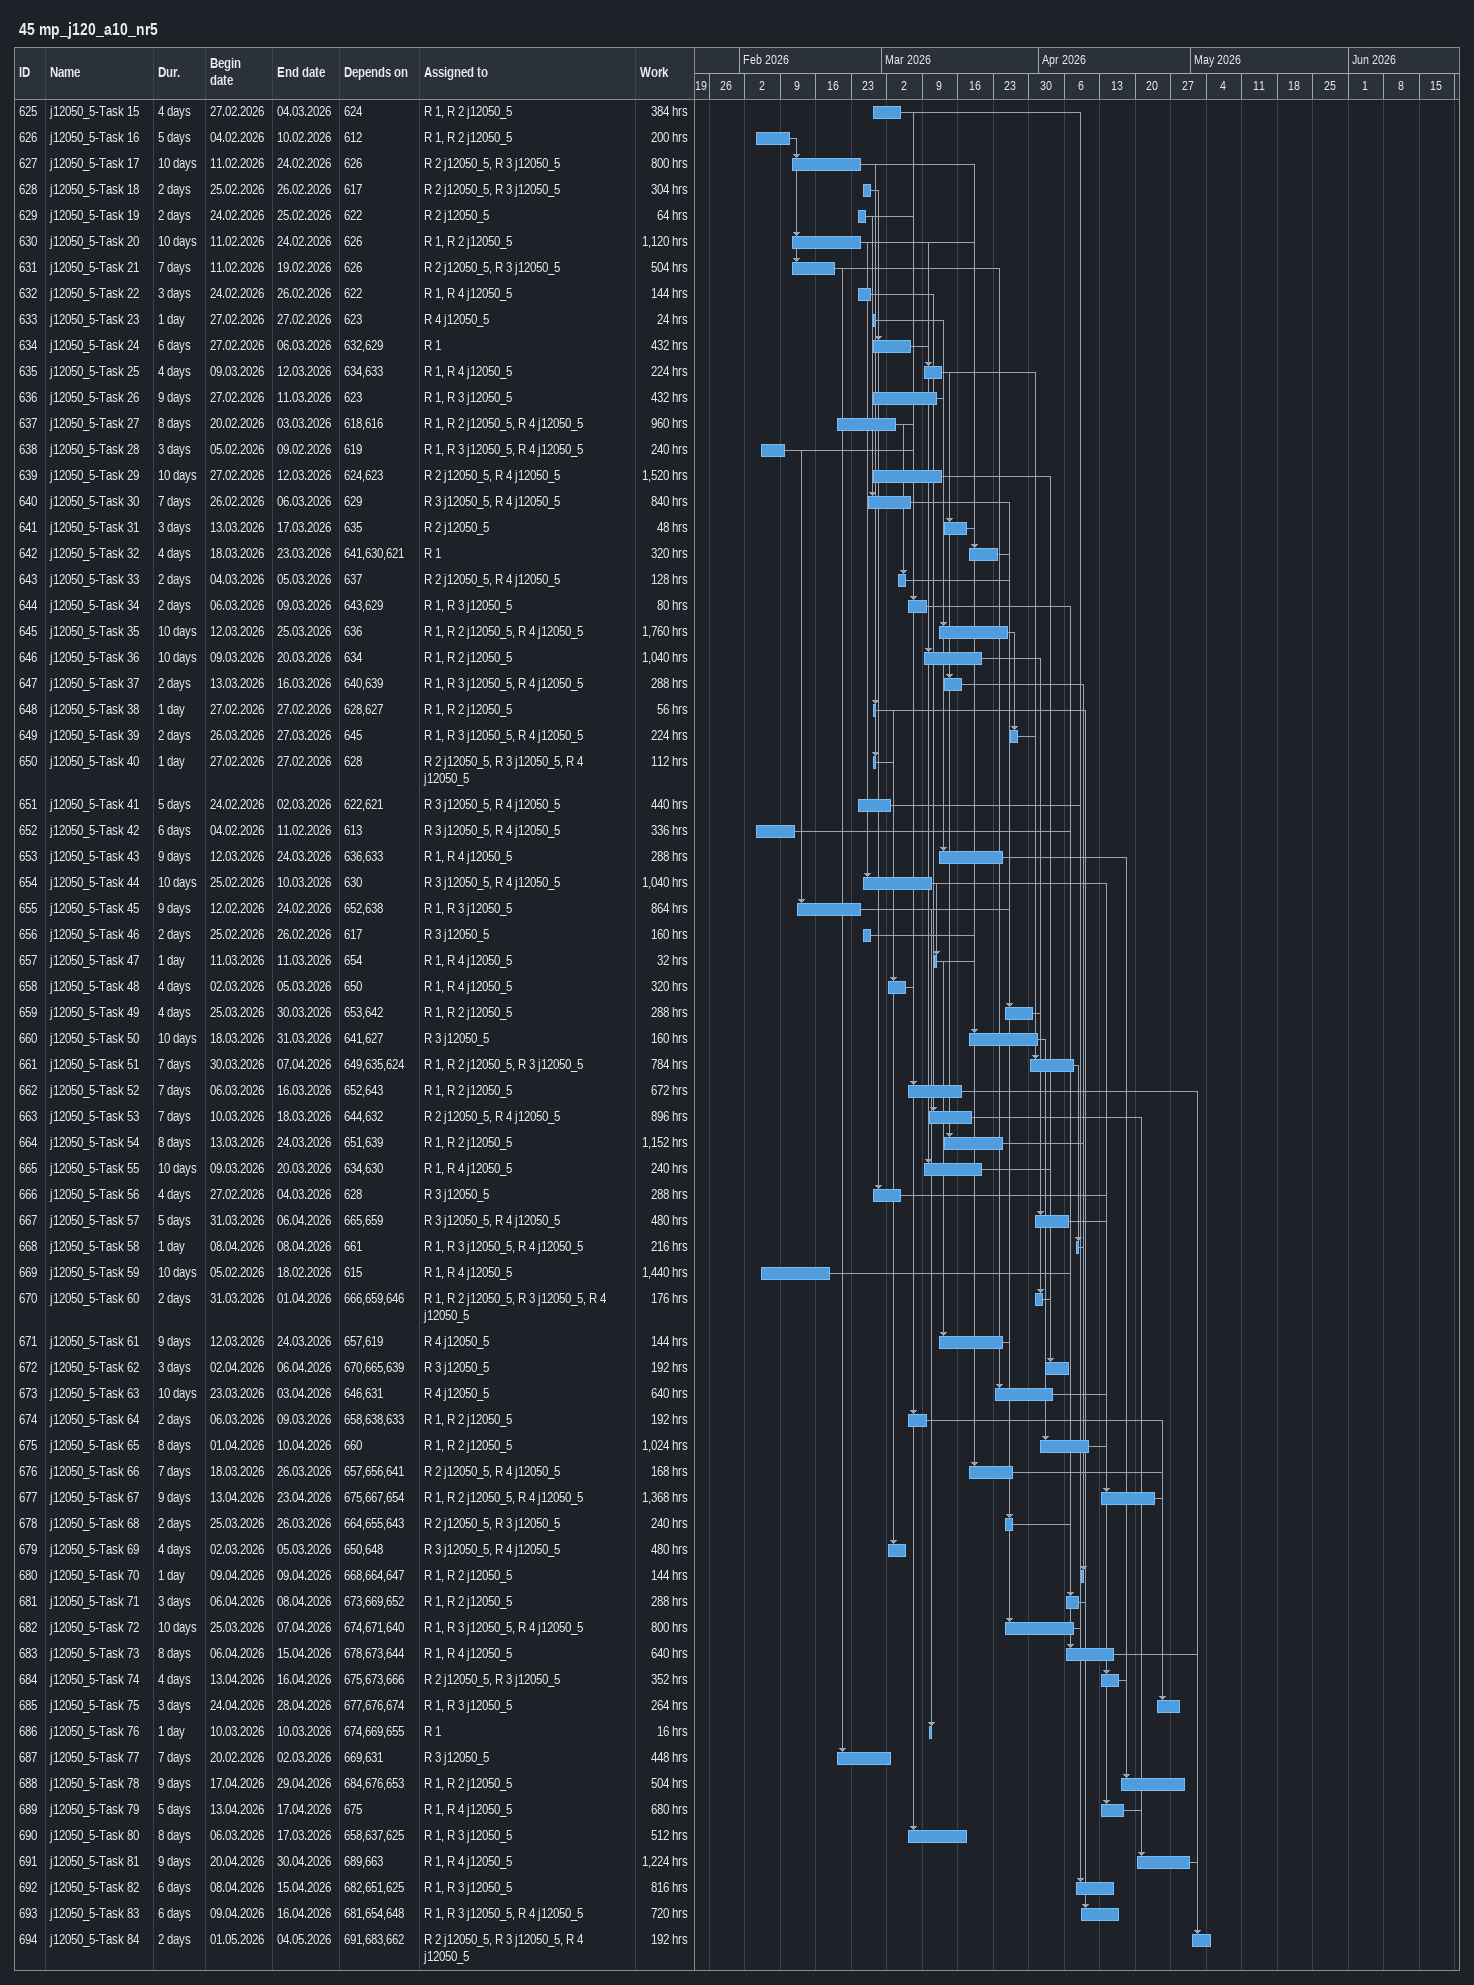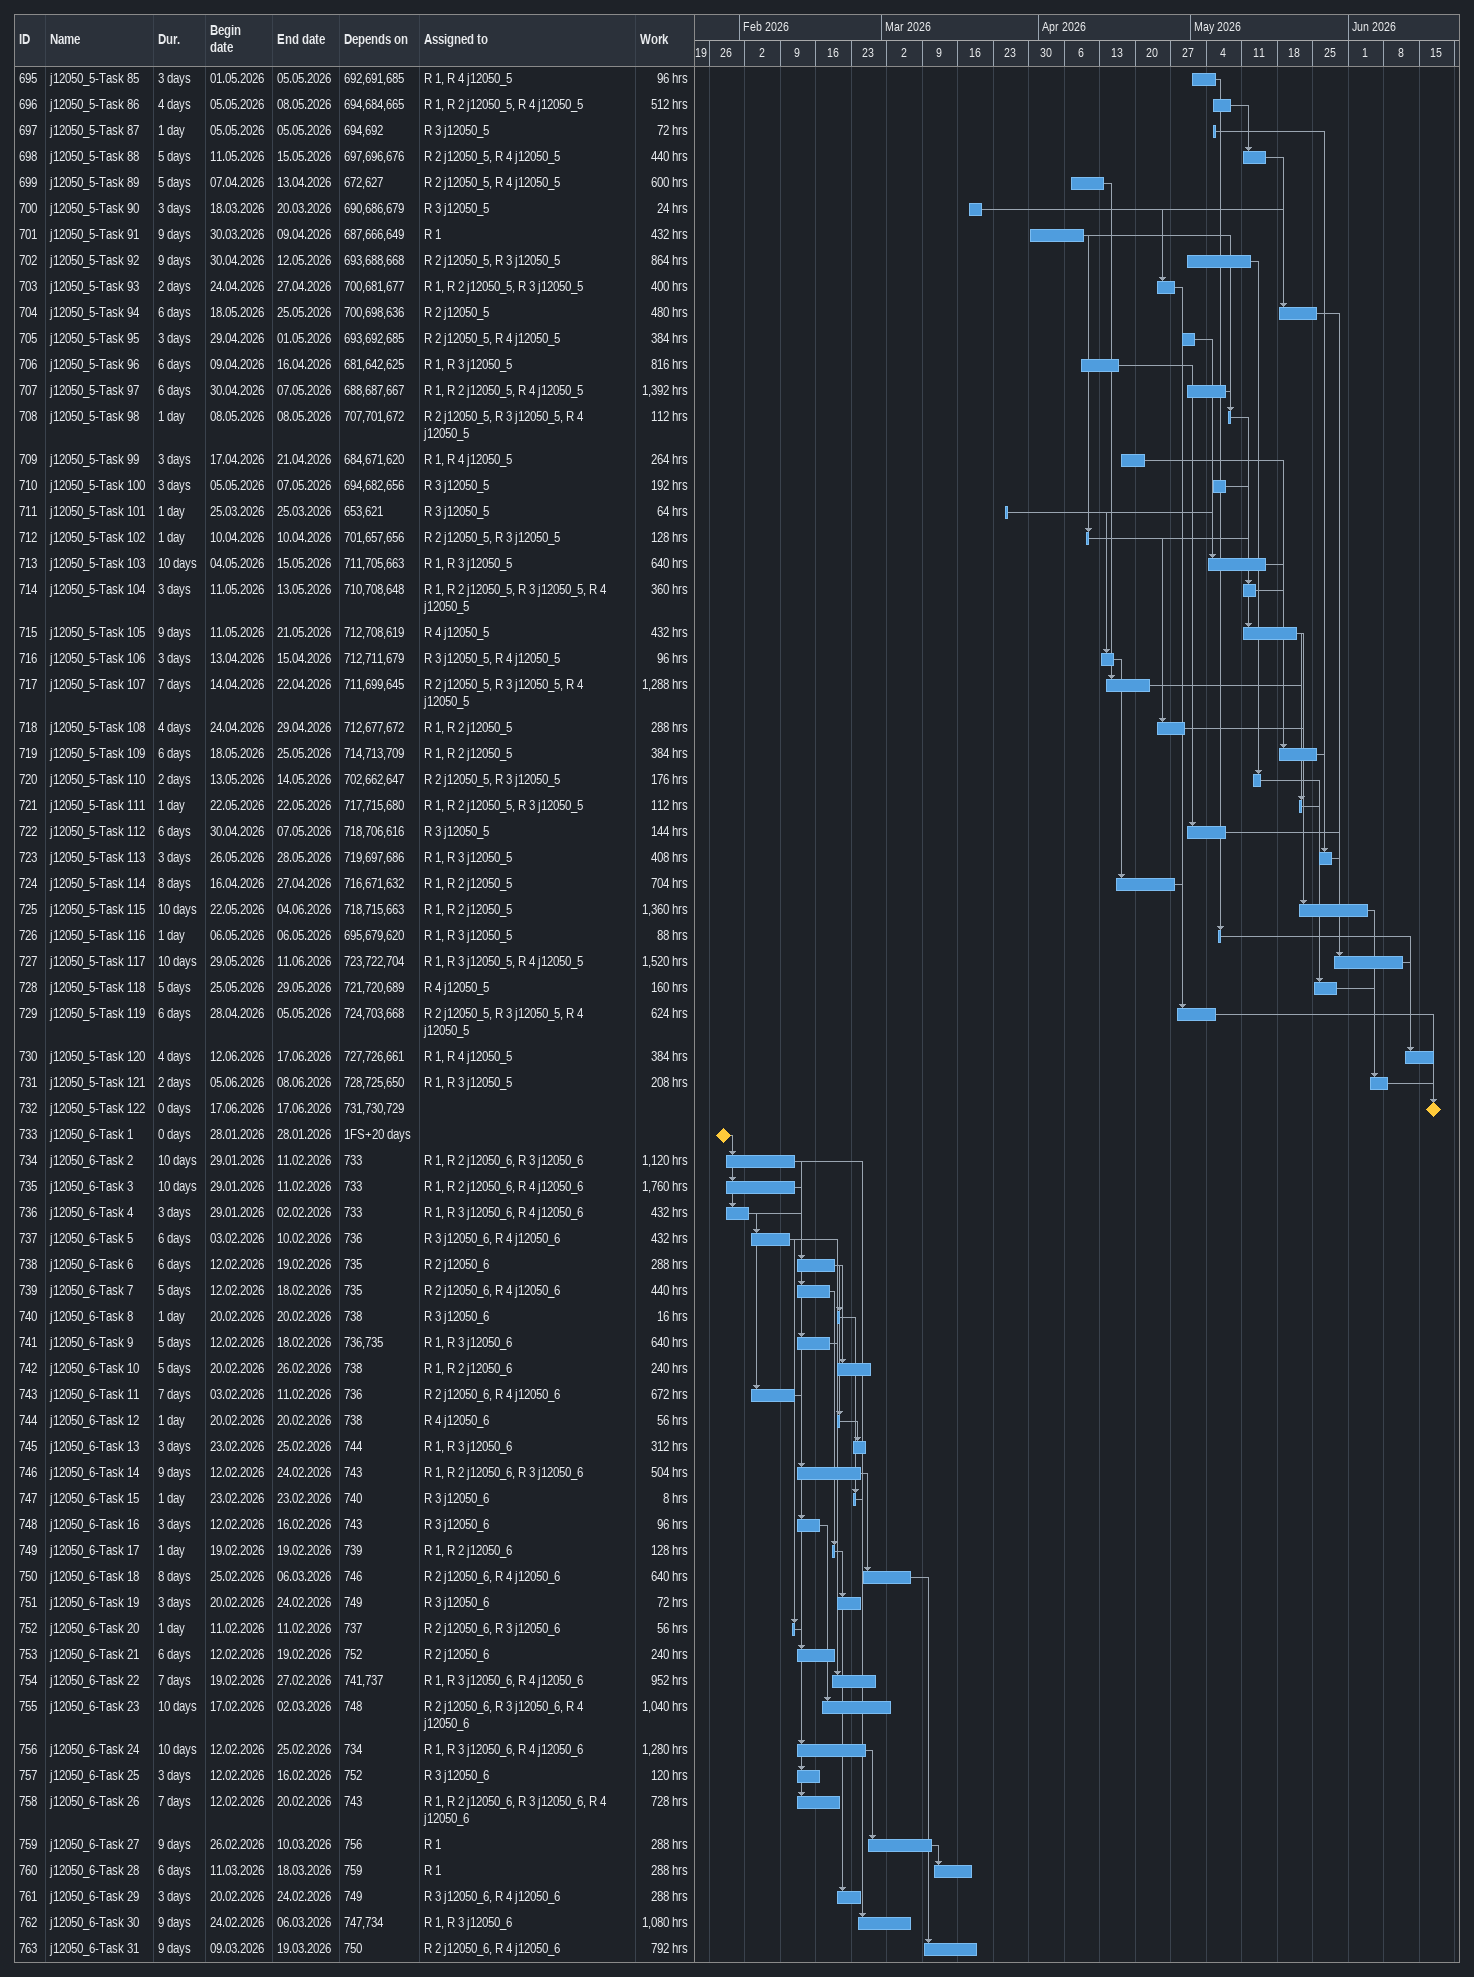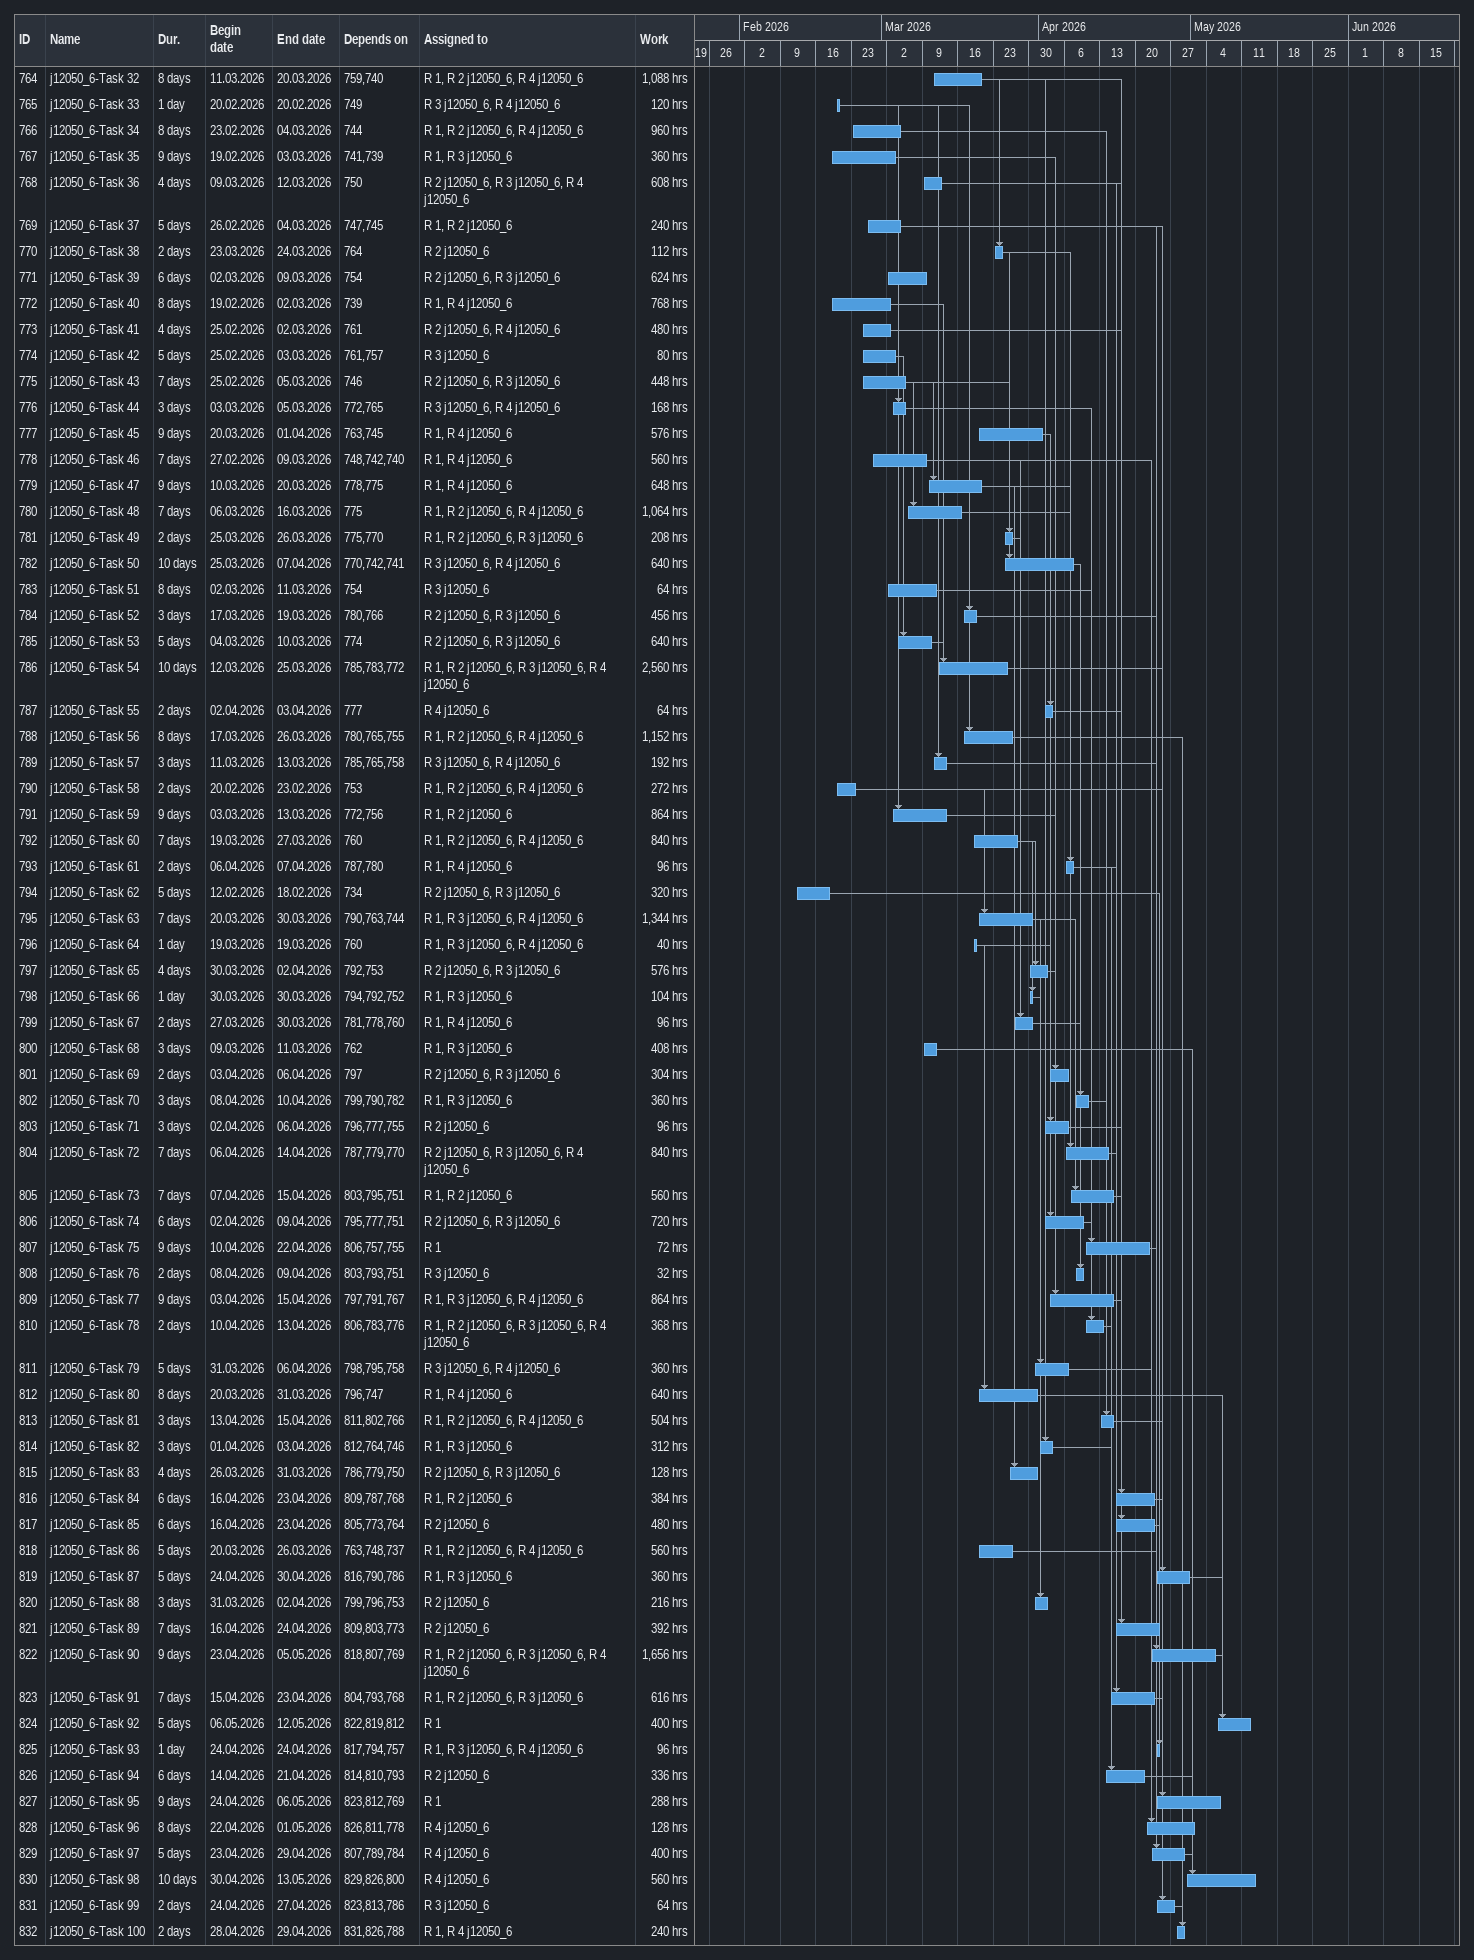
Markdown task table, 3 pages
45 mp_j120_a10_nr5

| ID | Task | Duration | Start | Finish | Predecessors | Resources | Work (h) |
|---|---|---|---|---|---|---|---|
| 625 | j12050_5-Task 15 | 4d | 2026-02-27 | 2026-03-04 | 624 | R 1, R 2 j12050_5 | 384 |
| 626 | j12050_5-Task 16 | 5d | 2026-02-04 | 2026-02-10 | 612 | R 1, R 2 j12050_5 | 200 |
| 627 | j12050_5-Task 17 | 10d | 2026-02-11 | 2026-02-24 | 626 | R 2 j12050_5, R 3 j12050_5 | 800 |
| 628 | j12050_5-Task 18 | 2d | 2026-02-25 | 2026-02-26 | 617 | R 2 j12050_5, R 3 j12050_5 | 304 |
| 629 | j12050_5-Task 19 | 2d | 2026-02-24 | 2026-02-25 | 622 | R 2 j12050_5 | 64 |
| 630 | j12050_5-Task 20 | 10d | 2026-02-11 | 2026-02-24 | 626 | R 1, R 2 j12050_5 | 1120 |
| 631 | j12050_5-Task 21 | 7d | 2026-02-11 | 2026-02-19 | 626 | R 2 j12050_5, R 3 j12050_5 | 504 |
| 632 | j12050_5-Task 22 | 3d | 2026-02-24 | 2026-02-26 | 622 | R 1, R 4 j12050_5 | 144 |
| 633 | j12050_5-Task 23 | 1d | 2026-02-27 | 2026-02-27 | 623 | R 4 j12050_5 | 24 |
| 634 | j12050_5-Task 24 | 6d | 2026-02-27 | 2026-03-06 | 632, 629 | R 1 | 432 |
| 635 | j12050_5-Task 25 | 4d | 2026-03-09 | 2026-03-12 | 634, 633 | R 1, R 4 j12050_5 | 224 |
| 636 | j12050_5-Task 26 | 9d | 2026-02-27 | 2026-03-11 | 623 | R 1, R 3 j12050_5 | 432 |
| 637 | j12050_5-Task 27 | 8d | 2026-02-20 | 2026-03-03 | 618, 616 | R 1, R 2 j12050_5, R 4 j12050_5 | 960 |
| 638 | j12050_5-Task 28 | 3d | 2026-02-05 | 2026-02-09 | 619 | R 1, R 3 j12050_5, R 4 j12050_5 | 240 |
| 639 | j12050_5-Task 29 | 10d | 2026-02-27 | 2026-03-12 | 624, 623 | R 2 j12050_5, R 4 j12050_5 | 1520 |
| 640 | j12050_5-Task 30 | 7d | 2026-02-26 | 2026-03-06 | 629 | R 3 j12050_5, R 4 j12050_5 | 840 |
| 641 | j12050_5-Task 31 | 3d | 2026-03-13 | 2026-03-17 | 635 | R 2 j12050_5 | 48 |
| 642 | j12050_5-Task 32 | 4d | 2026-03-18 | 2026-03-23 | 641, 630, 621 | R 1 | 320 |
| 643 | j12050_5-Task 33 | 2d | 2026-03-04 | 2026-03-05 | 637 | R 2 j12050_5, R 4 j12050_5 | 128 |
| 644 | j12050_5-Task 34 | 2d | 2026-03-06 | 2026-03-09 | 643, 629 | R 1, R 3 j12050_5 | 80 |
| 645 | j12050_5-Task 35 | 10d | 2026-03-12 | 2026-03-25 | 636 | R 1, R 2 j12050_5, R 4 j12050_5 | 1760 |
| 646 | j12050_5-Task 36 | 10d | 2026-03-09 | 2026-03-20 | 634 | R 1, R 2 j12050_5 | 1040 |
| 647 | j12050_5-Task 37 | 2d | 2026-03-13 | 2026-03-16 | 640, 639 | R 1, R 3 j12050_5, R 4 j12050_5 | 288 |
| 648 | j12050_5-Task 38 | 1d | 2026-02-27 | 2026-02-27 | 628, 627 | R 1, R 2 j12050_5 | 56 |
| 649 | j12050_5-Task 39 | 2d | 2026-03-26 | 2026-03-27 | 645 | R 1, R 3 j12050_5, R 4 j12050_5 | 224 |
| 650 | j12050_5-Task 40 | 1d | 2026-02-27 | 2026-02-27 | 628 | R 2 j12050_5, R 3 j12050_5, R 4 j12050_5 | 112 |
| 651 | j12050_5-Task 41 | 5d | 2026-02-24 | 2026-03-02 | 622, 621 | R 3 j12050_5, R 4 j12050_5 | 440 |
| 652 | j12050_5-Task 42 | 6d | 2026-02-04 | 2026-02-11 | 613 | R 3 j12050_5, R 4 j12050_5 | 336 |
| 653 | j12050_5-Task 43 | 9d | 2026-03-12 | 2026-03-24 | 636, 633 | R 1, R 4 j12050_5 | 288 |
| 654 | j12050_5-Task 44 | 10d | 2026-02-25 | 2026-03-10 | 630 | R 3 j12050_5, R 4 j12050_5 | 1040 |
| 655 | j12050_5-Task 45 | 9d | 2026-02-12 | 2026-02-24 | 652, 638 | R 1, R 3 j12050_5 | 864 |
| 656 | j12050_5-Task 46 | 2d | 2026-02-25 | 2026-02-26 | 617 | R 3 j12050_5 | 160 |
| 657 | j12050_5-Task 47 | 1d | 2026-03-11 | 2026-03-11 | 654 | R 1, R 4 j12050_5 | 32 |
| 658 | j12050_5-Task 48 | 4d | 2026-03-02 | 2026-03-05 | 650 | R 1, R 4 j12050_5 | 320 |
| 659 | j12050_5-Task 49 | 4d | 2026-03-25 | 2026-03-30 | 653, 642 | R 1, R 2 j12050_5 | 288 |
| 660 | j12050_5-Task 50 | 10d | 2026-03-18 | 2026-03-31 | 641, 627 | R 3 j12050_5 | 160 |
| 661 | j12050_5-Task 51 | 7d | 2026-03-30 | 2026-04-07 | 649, 635, 624 | R 1, R 2 j12050_5, R 3 j12050_5 | 784 |
| 662 | j12050_5-Task 52 | 7d | 2026-03-06 | 2026-03-16 | 652, 643 | R 1, R 2 j12050_5 | 672 |
| 663 | j12050_5-Task 53 | 7d | 2026-03-10 | 2026-03-18 | 644, 632 | R 2 j12050_5, R 4 j12050_5 | 896 |
| 664 | j12050_5-Task 54 | 8d | 2026-03-13 | 2026-03-24 | 651, 639 | R 1, R 2 j12050_5 | 1152 |
| 665 | j12050_5-Task 55 | 10d | 2026-03-09 | 2026-03-20 | 634, 630 | R 1, R 4 j12050_5 | 240 |
| 666 | j12050_5-Task 56 | 4d | 2026-02-27 | 2026-03-04 | 628 | R 3 j12050_5 | 288 |
| 667 | j12050_5-Task 57 | 5d | 2026-03-31 | 2026-04-06 | 665, 659 | R 3 j12050_5, R 4 j12050_5 | 480 |
| 668 | j12050_5-Task 58 | 1d | 2026-04-08 | 2026-04-08 | 661 | R 1, R 3 j12050_5, R 4 j12050_5 | 216 |
| 669 | j12050_5-Task 59 | 10d | 2026-02-05 | 2026-02-18 | 615 | R 1, R 4 j12050_5 | 1440 |
| 670 | j12050_5-Task 60 | 2d | 2026-03-31 | 2026-04-01 | 666, 659, 646 | R 1, R 2 j12050_5, R 3 j12050_5, R 4 j12050_5 | 176 |
| 671 | j12050_5-Task 61 | 9d | 2026-03-12 | 2026-03-24 | 657, 619 | R 4 j12050_5 | 144 |
| 672 | j12050_5-Task 62 | 3d | 2026-04-02 | 2026-04-06 | 670, 665, 639 | R 3 j12050_5 | 192 |
| 673 | j12050_5-Task 63 | 10d | 2026-03-23 | 2026-04-03 | 646, 631 | R 4 j12050_5 | 640 |
| 674 | j12050_5-Task 64 | 2d | 2026-03-06 | 2026-03-09 | 658, 638, 633 | R 1, R 2 j12050_5 | 192 |
| 675 | j12050_5-Task 65 | 8d | 2026-04-01 | 2026-04-10 | 660 | R 1, R 2 j12050_5 | 1024 |
| 676 | j12050_5-Task 66 | 7d | 2026-03-18 | 2026-03-26 | 657, 656, 641 | R 2 j12050_5, R 4 j12050_5 | 168 |
| 677 | j12050_5-Task 67 | 9d | 2026-04-13 | 2026-04-23 | 675, 667, 654 | R 1, R 2 j12050_5, R 4 j12050_5 | 1368 |
| 678 | j12050_5-Task 68 | 2d | 2026-03-25 | 2026-03-26 | 664, 655, 643 | R 2 j12050_5, R 3 j12050_5 | 240 |
| 679 | j12050_5-Task 69 | 4d | 2026-03-02 | 2026-03-05 | 650, 648 | R 3 j12050_5, R 4 j12050_5 | 480 |
| 680 | j12050_5-Task 70 | 1d | 2026-04-09 | 2026-04-09 | 668, 664, 647 | R 1, R 2 j12050_5 | 144 |
| 681 | j12050_5-Task 71 | 3d | 2026-04-06 | 2026-04-08 | 673, 669, 652 | R 1, R 2 j12050_5 | 288 |
| 682 | j12050_5-Task 72 | 10d | 2026-03-25 | 2026-04-07 | 674, 671, 640 | R 1, R 3 j12050_5, R 4 j12050_5 | 800 |
| 683 | j12050_5-Task 73 | 8d | 2026-04-06 | 2026-04-15 | 678, 673, 644 | R 1, R 4 j12050_5 | 640 |
| 684 | j12050_5-Task 74 | 4d | 2026-04-13 | 2026-04-16 | 675, 673, 666 | R 2 j12050_5, R 3 j12050_5 | 352 |
| 685 | j12050_5-Task 75 | 3d | 2026-04-24 | 2026-04-28 | 677, 676, 674 | R 1, R 3 j12050_5 | 264 |
| 686 | j12050_5-Task 76 | 1d | 2026-03-10 | 2026-03-10 | 674, 669, 655 | R 1 | 16 |
| 687 | j12050_5-Task 77 | 7d | 2026-02-20 | 2026-03-02 | 669, 631 | R 3 j12050_5 | 448 |
| 688 | j12050_5-Task 78 | 9d | 2026-04-17 | 2026-04-29 | 684, 676, 653 | R 1, R 2 j12050_5 | 504 |
| 689 | j12050_5-Task 79 | 5d | 2026-04-13 | 2026-04-17 | 675 | R 1, R 4 j12050_5 | 680 |
| 690 | j12050_5-Task 80 | 8d | 2026-03-06 | 2026-03-17 | 658, 637, 625 | R 1, R 3 j12050_5 | 512 |
| 691 | j12050_5-Task 81 | 9d | 2026-04-20 | 2026-04-30 | 689, 663 | R 1, R 4 j12050_5 | 1224 |
| 692 | j12050_5-Task 82 | 6d | 2026-04-08 | 2026-04-15 | 682, 651, 625 | R 1, R 3 j12050_5 | 816 |
| 693 | j12050_5-Task 83 | 6d | 2026-04-09 | 2026-04-16 | 681, 654, 648 | R 1, R 3 j12050_5, R 4 j12050_5 | 720 |
| 694 | j12050_5-Task 84 | 2d | 2026-05-01 | 2026-05-04 | 691, 683, 662 | R 2 j12050_5, R 3 j12050_5, R 4 j12050_5 | 192 |
| 695 | j12050_5-Task 85 | 3d | 2026-05-01 | 2026-05-05 | 692, 691, 685 | R 1, R 4 j12050_5 | 96 |
| 696 | j12050_5-Task 86 | 4d | 2026-05-05 | 2026-05-08 | 694, 684, 665 | R 1, R 2 j12050_5, R 4 j12050_5 | 512 |
| 697 | j12050_5-Task 87 | 1d | 2026-05-05 | 2026-05-05 | 694, 692 | R 3 j12050_5 | 72 |
| 698 | j12050_5-Task 88 | 5d | 2026-05-11 | 2026-05-15 | 697, 696, 676 | R 2 j12050_5, R 4 j12050_5 | 440 |
| 699 | j12050_5-Task 89 | 5d | 2026-04-07 | 2026-04-13 | 672, 627 | R 2 j12050_5, R 4 j12050_5 | 600 |
| 700 | j12050_5-Task 90 | 3d | 2026-03-18 | 2026-03-20 | 690, 686, 679 | R 3 j12050_5 | 24 |
| 701 | j12050_5-Task 91 | 9d | 2026-03-30 | 2026-04-09 | 687, 666, 649 | R 1 | 432 |
| 702 | j12050_5-Task 92 | 9d | 2026-04-30 | 2026-05-12 | 693, 688, 668 | R 2 j12050_5, R 3 j12050_5 | 864 |
| 703 | j12050_5-Task 93 | 2d | 2026-04-24 | 2026-04-27 | 700, 681, 677 | R 1, R 2 j12050_5, R 3 j12050_5 | 400 |
| 704 | j12050_5-Task 94 | 6d | 2026-05-18 | 2026-05-25 | 700, 698, 636 | R 2 j12050_5 | 480 |
| 705 | j12050_5-Task 95 | 3d | 2026-04-29 | 2026-05-01 | 693, 692, 685 | R 2 j12050_5, R 4 j12050_5 | 384 |
| 706 | j12050_5-Task 96 | 6d | 2026-04-09 | 2026-04-16 | 681, 642, 625 | R 1, R 3 j12050_5 | 816 |
| 707 | j12050_5-Task 97 | 6d | 2026-04-30 | 2026-05-07 | 688, 687, 667 | R 1, R 2 j12050_5, R 4 j12050_5 | 1392 |
| 708 | j12050_5-Task 98 | 1d | 2026-05-08 | 2026-05-08 | 707, 701, 672 | R 2 j12050_5, R 3 j12050_5, R 4 j12050_5 | 112 |
| 709 | j12050_5-Task 99 | 3d | 2026-04-17 | 2026-04-21 | 684, 671, 620 | R 1, R 4 j12050_5 | 264 |
| 710 | j12050_5-Task 100 | 3d | 2026-05-05 | 2026-05-07 | 694, 682, 656 | R 3 j12050_5 | 192 |
| 711 | j12050_5-Task 101 | 1d | 2026-03-25 | 2026-03-25 | 653, 621 | R 3 j12050_5 | 64 |
| 712 | j12050_5-Task 102 | 1d | 2026-04-10 | 2026-04-10 | 701, 657, 656 | R 2 j12050_5, R 3 j12050_5 | 128 |
| 713 | j12050_5-Task 103 | 10d | 2026-05-04 | 2026-05-15 | 711, 705, 663 | R 1, R 3 j12050_5 | 640 |
| 714 | j12050_5-Task 104 | 3d | 2026-05-11 | 2026-05-13 | 710, 708, 648 | R 1, R 2 j12050_5, R 3 j12050_5, R 4 j12050_5 | 360 |
| 715 | j12050_5-Task 105 | 9d | 2026-05-11 | 2026-05-21 | 712, 708, 619 | R 4 j12050_5 | 432 |
| 716 | j12050_5-Task 106 | 3d | 2026-04-13 | 2026-04-15 | 712, 711, 679 | R 3 j12050_5, R 4 j12050_5 | 96 |
| 717 | j12050_5-Task 107 | 7d | 2026-04-14 | 2026-04-22 | 711, 699, 645 | R 2 j12050_5, R 3 j12050_5, R 4 j12050_5 | 1288 |
| 718 | j12050_5-Task 108 | 4d | 2026-04-24 | 2026-04-29 | 712, 677, 672 | R 1, R 2 j12050_5 | 288 |
| 719 | j12050_5-Task 109 | 6d | 2026-05-18 | 2026-05-25 | 714, 713, 709 | R 1, R 2 j12050_5 | 384 |
| 720 | j12050_5-Task 110 | 2d | 2026-05-13 | 2026-05-14 | 702, 662, 647 | R 2 j12050_5, R 3 j12050_5 | 176 |
| 721 | j12050_5-Task 111 | 1d | 2026-05-22 | 2026-05-22 | 717, 715, 680 | R 1, R 2 j12050_5, R 3 j12050_5 | 112 |
| 722 | j12050_5-Task 112 | 6d | 2026-04-30 | 2026-05-07 | 718, 706, 616 | R 3 j12050_5 | 144 |
| 723 | j12050_5-Task 113 | 3d | 2026-05-26 | 2026-05-28 | 719, 697, 686 | R 1, R 3 j12050_5 | 408 |
| 724 | j12050_5-Task 114 | 8d | 2026-04-16 | 2026-04-27 | 716, 671, 632 | R 1, R 2 j12050_5 | 704 |
| 725 | j12050_5-Task 115 | 10d | 2026-05-22 | 2026-06-04 | 718, 715, 663 | R 1, R 2 j12050_5 | 1360 |
| 726 | j12050_5-Task 116 | 1d | 2026-05-06 | 2026-05-06 | 695, 679, 620 | R 1, R 3 j12050_5 | 88 |
| 727 | j12050_5-Task 117 | 10d | 2026-05-29 | 2026-06-11 | 723, 722, 704 | R 1, R 3 j12050_5, R 4 j12050_5 | 1520 |
| 728 | j12050_5-Task 118 | 5d | 2026-05-25 | 2026-05-29 | 721, 720, 689 | R 4 j12050_5 | 160 |
| 729 | j12050_5-Task 119 | 6d | 2026-04-28 | 2026-05-05 | 724, 703, 668 | R 2 j12050_5, R 3 j12050_5, R 4 j12050_5 | 624 |
| 730 | j12050_5-Task 120 | 4d | 2026-06-12 | 2026-06-17 | 727, 726, 661 | R 1, R 4 j12050_5 | 384 |
| 731 | j12050_5-Task 121 | 2d | 2026-06-05 | 2026-06-08 | 728, 725, 650 | R 1, R 3 j12050_5 | 208 |
| 732 | j12050_5-Task 122 | 0d | 2026-06-17 | 2026-06-17 | 731, 730, 729 |  |  |
| 733 | j12050_6-Task 1 | 0d | 2026-01-28 | 2026-01-28 | 1FS+20d |  |  |
| 734 | j12050_6-Task 2 | 10d | 2026-01-29 | 2026-02-11 | 733 | R 1, R 2 j12050_6, R 3 j12050_6 | 1120 |
| 735 | j12050_6-Task 3 | 10d | 2026-01-29 | 2026-02-11 | 733 | R 1, R 2 j12050_6, R 4 j12050_6 | 1760 |
| 736 | j12050_6-Task 4 | 3d | 2026-01-29 | 2026-02-02 | 733 | R 1, R 3 j12050_6, R 4 j12050_6 | 432 |
| 737 | j12050_6-Task 5 | 6d | 2026-02-03 | 2026-02-10 | 736 | R 3 j12050_6, R 4 j12050_6 | 432 |
| 738 | j12050_6-Task 6 | 6d | 2026-02-12 | 2026-02-19 | 735 | R 2 j12050_6 | 288 |
| 739 | j12050_6-Task 7 | 5d | 2026-02-12 | 2026-02-18 | 735 | R 2 j12050_6, R 4 j12050_6 | 440 |
| 740 | j12050_6-Task 8 | 1d | 2026-02-20 | 2026-02-20 | 738 | R 3 j12050_6 | 16 |
| 741 | j12050_6-Task 9 | 5d | 2026-02-12 | 2026-02-18 | 736, 735 | R 1, R 3 j12050_6 | 640 |
| 742 | j12050_6-Task 10 | 5d | 2026-02-20 | 2026-02-26 | 738 | R 1, R 2 j12050_6 | 240 |
| 743 | j12050_6-Task 11 | 7d | 2026-02-03 | 2026-02-11 | 736 | R 2 j12050_6, R 4 j12050_6 | 672 |
| 744 | j12050_6-Task 12 | 1d | 2026-02-20 | 2026-02-20 | 738 | R 4 j12050_6 | 56 |
| 745 | j12050_6-Task 13 | 3d | 2026-02-23 | 2026-02-25 | 744 | R 1, R 3 j12050_6 | 312 |
| 746 | j12050_6-Task 14 | 9d | 2026-02-12 | 2026-02-24 | 743 | R 1, R 2 j12050_6, R 3 j12050_6 | 504 |
| 747 | j12050_6-Task 15 | 1d | 2026-02-23 | 2026-02-23 | 740 | R 3 j12050_6 | 8 |
| 748 | j12050_6-Task 16 | 3d | 2026-02-12 | 2026-02-16 | 743 | R 3 j12050_6 | 96 |
| 749 | j12050_6-Task 17 | 1d | 2026-02-19 | 2026-02-19 | 739 | R 1, R 2 j12050_6 | 128 |
| 750 | j12050_6-Task 18 | 8d | 2026-02-25 | 2026-03-06 | 746 | R 2 j12050_6, R 4 j12050_6 | 640 |
| 751 | j12050_6-Task 19 | 3d | 2026-02-20 | 2026-02-24 | 749 | R 3 j12050_6 | 72 |
| 752 | j12050_6-Task 20 | 1d | 2026-02-11 | 2026-02-11 | 737 | R 2 j12050_6, R 3 j12050_6 | 56 |
| 753 | j12050_6-Task 21 | 6d | 2026-02-12 | 2026-02-19 | 752 | R 2 j12050_6 | 240 |
| 754 | j12050_6-Task 22 | 7d | 2026-02-19 | 2026-02-27 | 741, 737 | R 1, R 3 j12050_6, R 4 j12050_6 | 952 |
| 755 | j12050_6-Task 23 | 10d | 2026-02-17 | 2026-03-02 | 748 | R 2 j12050_6, R 3 j12050_6, R 4 j12050_6 | 1040 |
| 756 | j12050_6-Task 24 | 10d | 2026-02-12 | 2026-02-25 | 734 | R 1, R 3 j12050_6, R 4 j12050_6 | 1280 |
| 757 | j12050_6-Task 25 | 3d | 2026-02-12 | 2026-02-16 | 752 | R 3 j12050_6 | 120 |
| 758 | j12050_6-Task 26 | 7d | 2026-02-12 | 2026-02-20 | 743 | R 1, R 2 j12050_6, R 3 j12050_6, R 4 j12050_6 | 728 |
| 759 | j12050_6-Task 27 | 9d | 2026-02-26 | 2026-03-10 | 756 | R 1 | 288 |
| 760 | j12050_6-Task 28 | 6d | 2026-03-11 | 2026-03-18 | 759 | R 1 | 288 |
| 761 | j12050_6-Task 29 | 3d | 2026-02-20 | 2026-02-24 | 749 | R 3 j12050_6, R 4 j12050_6 | 288 |
| 762 | j12050_6-Task 30 | 9d | 2026-02-24 | 2026-03-06 | 747, 734 | R 1, R 3 j12050_6 | 1080 |
| 763 | j12050_6-Task 31 | 9d | 2026-03-09 | 2026-03-19 | 750 | R 2 j12050_6, R 4 j12050_6 | 792 |
| 764 | j12050_6-Task 32 | 8d | 2026-03-11 | 2026-03-20 | 759, 740 | R 1, R 2 j12050_6, R 4 j12050_6 | 1088 |
| 765 | j12050_6-Task 33 | 1d | 2026-02-20 | 2026-02-20 | 749 | R 3 j12050_6, R 4 j12050_6 | 120 |
| 766 | j12050_6-Task 34 | 8d | 2026-02-23 | 2026-03-04 | 744 | R 1, R 2 j12050_6, R 4 j12050_6 | 960 |
| 767 | j12050_6-Task 35 | 9d | 2026-02-19 | 2026-03-03 | 741, 739 | R 1, R 3 j12050_6 | 360 |
| 768 | j12050_6-Task 36 | 4d | 2026-03-09 | 2026-03-12 | 750 | R 2 j12050_6, R 3 j12050_6, R 4 j12050_6 | 608 |
| 769 | j12050_6-Task 37 | 5d | 2026-02-26 | 2026-03-04 | 747, 745 | R 1, R 2 j12050_6 | 240 |
| 770 | j12050_6-Task 38 | 2d | 2026-03-23 | 2026-03-24 | 764 | R 2 j12050_6 | 112 |
| 771 | j12050_6-Task 39 | 6d | 2026-03-02 | 2026-03-09 | 754 | R 2 j12050_6, R 3 j12050_6 | 624 |
| 772 | j12050_6-Task 40 | 8d | 2026-02-19 | 2026-03-02 | 739 | R 1, R 4 j12050_6 | 768 |
| 773 | j12050_6-Task 41 | 4d | 2026-02-25 | 2026-03-02 | 761 | R 2 j12050_6, R 4 j12050_6 | 480 |
| 774 | j12050_6-Task 42 | 5d | 2026-02-25 | 2026-03-03 | 761, 757 | R 3 j12050_6 | 80 |
| 775 | j12050_6-Task 43 | 7d | 2026-02-25 | 2026-03-05 | 746 | R 2 j12050_6, R 3 j12050_6 | 448 |
| 776 | j12050_6-Task 44 | 3d | 2026-03-03 | 2026-03-05 | 772, 765 | R 3 j12050_6, R 4 j12050_6 | 168 |
| 777 | j12050_6-Task 45 | 9d | 2026-03-20 | 2026-04-01 | 763, 745 | R 1, R 4 j12050_6 | 576 |
| 778 | j12050_6-Task 46 | 7d | 2026-02-27 | 2026-03-09 | 748, 742, 740 | R 1, R 4 j12050_6 | 560 |
| 779 | j12050_6-Task 47 | 9d | 2026-03-10 | 2026-03-20 | 778, 775 | R 1, R 4 j12050_6 | 648 |
| 780 | j12050_6-Task 48 | 7d | 2026-03-06 | 2026-03-16 | 775 | R 1, R 2 j12050_6, R 4 j12050_6 | 1064 |
| 781 | j12050_6-Task 49 | 2d | 2026-03-25 | 2026-03-26 | 775, 770 | R 1, R 2 j12050_6, R 3 j12050_6 | 208 |
| 782 | j12050_6-Task 50 | 10d | 2026-03-25 | 2026-04-07 | 770, 742, 741 | R 3 j12050_6, R 4 j12050_6 | 640 |
| 783 | j12050_6-Task 51 | 8d | 2026-03-02 | 2026-03-11 | 754 | R 3 j12050_6 | 64 |
| 784 | j12050_6-Task 52 | 3d | 2026-03-17 | 2026-03-19 | 780, 766 | R 2 j12050_6, R 3 j12050_6 | 456 |
| 785 | j12050_6-Task 53 | 5d | 2026-03-04 | 2026-03-10 | 774 | R 2 j12050_6, R 3 j12050_6 | 640 |
| 786 | j12050_6-Task 54 | 10d | 2026-03-12 | 2026-03-25 | 785, 783, 772 | R 1, R 2 j12050_6, R 3 j12050_6, R 4 j12050_6 | 2560 |
| 787 | j12050_6-Task 55 | 2d | 2026-04-02 | 2026-04-03 | 777 | R 4 j12050_6 | 64 |
| 788 | j12050_6-Task 56 | 8d | 2026-03-17 | 2026-03-26 | 780, 765, 755 | R 1, R 2 j12050_6, R 4 j12050_6 | 1152 |
| 789 | j12050_6-Task 57 | 3d | 2026-03-11 | 2026-03-13 | 785, 765, 758 | R 3 j12050_6, R 4 j12050_6 | 192 |
| 790 | j12050_6-Task 58 | 2d | 2026-02-20 | 2026-02-23 | 753 | R 1, R 2 j12050_6, R 4 j12050_6 | 272 |
| 791 | j12050_6-Task 59 | 9d | 2026-03-03 | 2026-03-13 | 772, 756 | R 1, R 2 j12050_6 | 864 |
| 792 | j12050_6-Task 60 | 7d | 2026-03-19 | 2026-03-27 | 760 | R 1, R 2 j12050_6, R 4 j12050_6 | 840 |
| 793 | j12050_6-Task 61 | 2d | 2026-04-06 | 2026-04-07 | 787, 780 | R 1, R 4 j12050_6 | 96 |
| 794 | j12050_6-Task 62 | 5d | 2026-02-12 | 2026-02-18 | 734 | R 2 j12050_6, R 3 j12050_6 | 320 |
| 795 | j12050_6-Task 63 | 7d | 2026-03-20 | 2026-03-30 | 790, 763, 744 | R 1, R 3 j12050_6, R 4 j12050_6 | 1344 |
| 796 | j12050_6-Task 64 | 1d | 2026-03-19 | 2026-03-19 | 760 | R 1, R 3 j12050_6, R 4 j12050_6 | 40 |
| 797 | j12050_6-Task 65 | 4d | 2026-03-30 | 2026-04-02 | 792, 753 | R 2 j12050_6, R 3 j12050_6 | 576 |
| 798 | j12050_6-Task 66 | 1d | 2026-03-30 | 2026-03-30 | 794, 792, 752 | R 1, R 3 j12050_6 | 104 |
| 799 | j12050_6-Task 67 | 2d | 2026-03-27 | 2026-03-30 | 781, 778, 760 | R 1, R 4 j12050_6 | 96 |
| 800 | j12050_6-Task 68 | 3d | 2026-03-09 | 2026-03-11 | 762 | R 1, R 3 j12050_6 | 408 |
| 801 | j12050_6-Task 69 | 2d | 2026-04-03 | 2026-04-06 | 797 | R 2 j12050_6, R 3 j12050_6 | 304 |
| 802 | j12050_6-Task 70 | 3d | 2026-04-08 | 2026-04-10 | 799, 790, 782 | R 1, R 3 j12050_6 | 360 |
| 803 | j12050_6-Task 71 | 3d | 2026-04-02 | 2026-04-06 | 796, 777, 755 | R 2 j12050_6 | 96 |
| 804 | j12050_6-Task 72 | 7d | 2026-04-06 | 2026-04-14 | 787, 779, 770 | R 2 j12050_6, R 3 j12050_6, R 4 j12050_6 | 840 |
| 805 | j12050_6-Task 73 | 7d | 2026-04-07 | 2026-04-15 | 803, 795, 751 | R 1, R 2 j12050_6 | 560 |
| 806 | j12050_6-Task 74 | 6d | 2026-04-02 | 2026-04-09 | 795, 777, 751 | R 2 j12050_6, R 3 j12050_6 | 720 |
| 807 | j12050_6-Task 75 | 9d | 2026-04-10 | 2026-04-22 | 806, 757, 755 | R 1 | 72 |
| 808 | j12050_6-Task 76 | 2d | 2026-04-08 | 2026-04-09 | 803, 793, 751 | R 3 j12050_6 | 32 |
| 809 | j12050_6-Task 77 | 9d | 2026-04-03 | 2026-04-15 | 797, 791, 767 | R 1, R 3 j12050_6, R 4 j12050_6 | 864 |
| 810 | j12050_6-Task 78 | 2d | 2026-04-10 | 2026-04-13 | 806, 783, 776 | R 1, R 2 j12050_6, R 3 j12050_6, R 4 j12050_6 | 368 |
| 811 | j12050_6-Task 79 | 5d | 2026-03-31 | 2026-04-06 | 798, 795, 758 | R 3 j12050_6, R 4 j12050_6 | 360 |
| 812 | j12050_6-Task 80 | 8d | 2026-03-20 | 2026-03-31 | 796, 747 | R 1, R 4 j12050_6 | 640 |
| 813 | j12050_6-Task 81 | 3d | 2026-04-13 | 2026-04-15 | 811, 802, 766 | R 1, R 2 j12050_6, R 4 j12050_6 | 504 |
| 814 | j12050_6-Task 82 | 3d | 2026-04-01 | 2026-04-03 | 812, 764, 746 | R 1, R 3 j12050_6 | 312 |
| 815 | j12050_6-Task 83 | 4d | 2026-03-26 | 2026-03-31 | 786, 779, 750 | R 2 j12050_6, R 3 j12050_6 | 128 |
| 816 | j12050_6-Task 84 | 6d | 2026-04-16 | 2026-04-23 | 809, 787, 768 | R 1, R 2 j12050_6 | 384 |
| 817 | j12050_6-Task 85 | 6d | 2026-04-16 | 2026-04-23 | 805, 773, 764 | R 2 j12050_6 | 480 |
| 818 | j12050_6-Task 86 | 5d | 2026-03-20 | 2026-03-26 | 763, 748, 737 | R 1, R 2 j12050_6, R 4 j12050_6 | 560 |
| 819 | j12050_6-Task 87 | 5d | 2026-04-24 | 2026-04-30 | 816, 790, 786 | R 1, R 3 j12050_6 | 360 |
| 820 | j12050_6-Task 88 | 3d | 2026-03-31 | 2026-04-02 | 799, 796, 753 | R 2 j12050_6 | 216 |
| 821 | j12050_6-Task 89 | 7d | 2026-04-16 | 2026-04-24 | 809, 803, 773 | R 2 j12050_6 | 392 |
| 822 | j12050_6-Task 90 | 9d | 2026-04-23 | 2026-05-05 | 818, 807, 769 | R 1, R 2 j12050_6, R 3 j12050_6, R 4 j12050_6 | 1656 |
| 823 | j12050_6-Task 91 | 7d | 2026-04-15 | 2026-04-23 | 804, 793, 768 | R 1, R 2 j12050_6, R 3 j12050_6 | 616 |
| 824 | j12050_6-Task 92 | 5d | 2026-05-06 | 2026-05-12 | 822, 819, 812 | R 1 | 400 |
| 825 | j12050_6-Task 93 | 1d | 2026-04-24 | 2026-04-24 | 817, 794, 757 | R 1, R 3 j12050_6, R 4 j12050_6 | 96 |
| 826 | j12050_6-Task 94 | 6d | 2026-04-14 | 2026-04-21 | 814, 810, 793 | R 2 j12050_6 | 336 |
| 827 | j12050_6-Task 95 | 9d | 2026-04-24 | 2026-05-06 | 823, 812, 769 | R 1 | 288 |
| 828 | j12050_6-Task 96 | 8d | 2026-04-22 | 2026-05-01 | 826, 811, 778 | R 4 j12050_6 | 128 |
| 829 | j12050_6-Task 97 | 5d | 2026-04-23 | 2026-04-29 | 807, 789, 784 | R 4 j12050_6 | 400 |
| 830 | j12050_6-Task 98 | 10d | 2026-04-30 | 2026-05-13 | 829, 826, 800 | R 4 j12050_6 | 560 |
| 831 | j12050_6-Task 99 | 2d | 2026-04-24 | 2026-04-27 | 823, 813, 786 | R 3 j12050_6 | 64 |
| 832 | j12050_6-Task 100 | 2d | 2026-04-28 | 2026-04-29 | 831, 826, 788 | R 1, R 4 j12050_6 | 240 |
